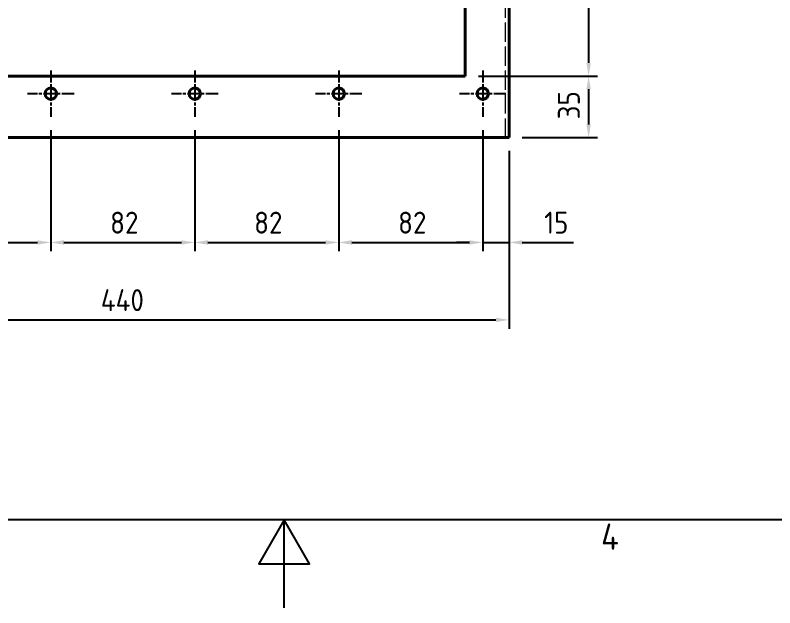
# Model space of a CAD drawing. Header units: millimetres. Extents: x 0 to 2970, y 0 to 2100.
# Drawn here: x 1331.8 to 1764.4, y 0 to 337.3 of the extents above; entities that cross this region are included whole.
import ezdxf

# ---------------------------------------------------------------- set-up
doc = ezdxf.new("R2010")
doc.units = ezdxf.units.MM
doc.header["$LTSCALE"] = 5
doc.linetypes.add('CHAIN', pattern=[0.3543, 0.2362, -0.0295, 0.0591, -0.0295])
doc.linetypes.add('DASHED', pattern=[0.2067, 0.1654, -0.0413])
doc.layers.get('0').update_dxf_attribs({"color": 3, "lineweight": 25})
for name, color, linetype, lineweight in [('가려진 것(ISO)', 2, 'DASHED', 18), ('가시적인 것(ISO)', 3, 'Continuous', 40), ('경계(ISO)', 7, 'Continuous', 25), ('중심 표식(ISO)', 1, 'Continuous', 25), ('치수(ISO)', 2, 'Continuous', 25)]:
    doc.layers.add(name, color=color, linetype=linetype, lineweight=lineweight)
doc.styles.add('문자 텍스트_M2B', font='isocp.shx')
doc.styles.add('치수 텍스트_PSTEK_POSCO', font='isocp.shx')
doc.dimstyles.new('치수_PSTEK_POSCO', dxfattribs={"dimscale": 5, "dimtxt": 2.5, "dimasz": 1.5, "dimexe": 1, "dimexo": 1.5, "dimgap": 1, "dimtad": 1, "dimrnd": 1e-08, "dimdsep": 46, "dimtxsty": '치수 텍스트_PSTEK_POSCO', "dimcen": 0.09, "dimdle": 10, "dimclrd": 7, "dimclre": 7, "dimclrt": 2, "dimadec": 1, "dimazin": 2, "dimtfac": 1, "dimtmove": 0, "dimatfit": 3, "dimfxl": 0, "dimtolj": 1, "dimlwd": -1, "dimlwe": -1, "dimarcsym": 0})

# ---------------------------------------------------------------- blocks, each defined once
blk = doc.blocks.new('경계 Default Border')
at = {"layer": '경계(ISO)', "flags": 128}
for points in [[(10, 10), (10, 410), (584, 410), (584, 10), (10, 10)], [(297, 0), (297, 10), (294.113, 5), (299.887, 5), (297, 10)]]:
    blk.add_lwpolyline(points, dxfattribs=at)
at = {"layer": '경계(ISO)', "color": 2, "insert": (333.098, 6.6), "char_height": 3, "attachment_point": 7, "style": '문자 텍스트_M2B'}
blk.add_mtext('4', dxfattribs=at)
blk = doc.blocks.new('*D27')
at = {"layer": 'Defpoints', "color": 0, "transparency": 16777216}
for p in [(1588.09, 302.65), (1613.09, 267.65), (1658.4, 267.65)]:
    blk.add_point(p, dxfattribs=at)
at = {"layer": '치수(ISO)', "color": 7, "transparency": 16777216}
for p, q in [((1595.59, 302.65), (1663.4, 302.65)), ((1658.4, 295.15), (1658.4, 275.15)), ((1620.59, 267.65), (1663.4, 267.65))]:
    blk.add_line(p, q, dxfattribs=at)
for points in [[(1657.15, 295.15), (1659.65, 295.15), (1658.4, 302.65)], [(1657.15, 275.15), (1659.65, 275.15), (1658.4, 267.65)]]:
    blk.add_solid(points, dxfattribs=at)
at = {"layer": '치수(ISO)', "color": 2, "transparency": 16777216, "insert": (1647.15, 278.02), "char_height": 12.5, "attachment_point": 4, "rotation": 90, "style": '치수 텍스트_PSTEK_POSCO'}
blk.add_mtext('\\A1;35', dxfattribs=at)
blk = doc.blocks.new('*D28')
at = {"layer": 'Defpoints', "color": 0, "transparency": 16777216}
for p in [(1588.09, 412.65), (1588.09, 302.65), (1658.4, 302.65)]:
    blk.add_point(p, dxfattribs=at)
at = {"layer": '치수(ISO)', "color": 7, "transparency": 16777216}
for p, q in [((1595.59, 412.65), (1663.4, 412.65)), ((1658.4, 405.15), (1658.4, 310.15)), ((1595.59, 302.65), (1663.4, 302.65))]:
    blk.add_line(p, q, dxfattribs=at)
for points in [[(1657.15, 405.15), (1659.65, 405.15), (1658.4, 412.65)], [(1657.15, 310.15), (1659.65, 310.15), (1658.4, 302.65)]]:
    blk.add_solid(points, dxfattribs=at)
at = {"layer": '치수(ISO)', "color": 2, "transparency": 16777216, "insert": (1647.15, 348.9), "char_height": 12.5, "attachment_point": 4, "rotation": 90, "style": '치수 텍스트_PSTEK_POSCO'}
blk.add_mtext('\\A1;110', dxfattribs=at)
blk = doc.blocks.new('*D30')
at = {"layer": 'Defpoints', "color": 0, "transparency": 16777216}
for p in [(1173.09, 267.65), (1613.09, 267.65), (1613.09, 163.89)]:
    blk.add_point(p, dxfattribs=at)
at = {"layer": '치수(ISO)', "color": 7, "transparency": 16777216}
for p, q in [((1173.09, 260.15), (1173.09, 158.89)), ((1613.09, 260.15), (1613.09, 158.89)), ((1180.59, 163.89), (1605.59, 163.89))]:
    blk.add_line(p, q, dxfattribs=at)
for points in [[(1180.59, 165.14), (1180.59, 162.64), (1173.09, 163.89)], [(1605.59, 165.14), (1605.59, 162.64), (1613.09, 163.89)]]:
    blk.add_solid(points, dxfattribs=at)
at = {"layer": '치수(ISO)', "color": 2, "transparency": 16777216, "insert": (1380.58, 175.14), "char_height": 12.5, "attachment_point": 4, "style": '치수 텍스트_PSTEK_POSCO'}
blk.add_mtext('\\A1;440', dxfattribs=at)
blk = doc.blocks.new('*D42')
at = {"layer": 'Defpoints', "color": 0, "transparency": 16777216}
for p in [(1270.09, 279.4), (1352.09, 279.4), (1352.09, 207.98)]:
    blk.add_point(p, dxfattribs=at)
at = {"layer": '치수(ISO)', "color": 7, "transparency": 16777216}
for p, q in [((1270.09, 271.9), (1270.09, 202.98)), ((1352.09, 271.9), (1352.09, 202.98)), ((1277.59, 207.98), (1344.59, 207.98))]:
    blk.add_line(p, q, dxfattribs=at)
for points in [[(1277.59, 209.23), (1277.59, 206.73), (1270.09, 207.98)], [(1344.59, 209.23), (1344.59, 206.73), (1352.09, 207.98)]]:
    blk.add_solid(points, dxfattribs=at)
at = {"layer": '치수(ISO)', "color": 2, "transparency": 16777216, "insert": (1303.89, 219.23), "char_height": 12.5, "attachment_point": 4, "style": '치수 텍스트_PSTEK_POSCO'}
blk.add_mtext('\\A1;82', dxfattribs=at)
blk = doc.blocks.new('*D43')
at = {"layer": 'Defpoints', "color": 0, "transparency": 16777216}
for p in [(1352.09, 279.4), (1434.09, 279.4), (1434.09, 207.98)]:
    blk.add_point(p, dxfattribs=at)
at = {"layer": '치수(ISO)', "color": 7, "transparency": 16777216}
for p, q in [((1352.09, 271.9), (1352.09, 202.98)), ((1434.09, 271.9), (1434.09, 202.98)), ((1359.59, 207.98), (1426.59, 207.98))]:
    blk.add_line(p, q, dxfattribs=at)
for points in [[(1359.59, 209.23), (1359.59, 206.73), (1352.09, 207.98)], [(1426.59, 209.23), (1426.59, 206.73), (1434.09, 207.98)]]:
    blk.add_solid(points, dxfattribs=at)
at = {"layer": '치수(ISO)', "color": 2, "transparency": 16777216, "insert": (1385.89, 219.23), "char_height": 12.5, "attachment_point": 4, "style": '치수 텍스트_PSTEK_POSCO'}
blk.add_mtext('\\A1;82', dxfattribs=at)
blk = doc.blocks.new('*D44')
at = {"layer": 'Defpoints', "color": 0, "transparency": 16777216}
for p in [(1434.09, 279.4), (1516.09, 279.4), (1516.09, 207.98)]:
    blk.add_point(p, dxfattribs=at)
at = {"layer": '치수(ISO)', "color": 7, "transparency": 16777216}
for p, q in [((1434.09, 271.9), (1434.09, 202.98)), ((1516.09, 271.9), (1516.09, 202.98)), ((1441.59, 207.98), (1508.59, 207.98))]:
    blk.add_line(p, q, dxfattribs=at)
for points in [[(1441.59, 209.23), (1441.59, 206.73), (1434.09, 207.98)], [(1508.59, 209.23), (1508.59, 206.73), (1516.09, 207.98)]]:
    blk.add_solid(points, dxfattribs=at)
at = {"layer": '치수(ISO)', "color": 2, "transparency": 16777216, "insert": (1467.89, 219.23), "char_height": 12.5, "attachment_point": 4, "style": '치수 텍스트_PSTEK_POSCO'}
blk.add_mtext('\\A1;82', dxfattribs=at)
blk = doc.blocks.new('*D45')
at = {"layer": 'Defpoints', "color": 0, "transparency": 16777216}
for p in [(1516.09, 279.4), (1598.09, 279.4), (1598.09, 207.98)]:
    blk.add_point(p, dxfattribs=at)
at = {"layer": '치수(ISO)', "color": 7, "transparency": 16777216}
for p, q in [((1516.09, 271.9), (1516.09, 202.98)), ((1598.09, 271.9), (1598.09, 202.98)), ((1523.59, 207.98), (1590.59, 207.98))]:
    blk.add_line(p, q, dxfattribs=at)
for points in [[(1523.59, 209.23), (1523.59, 206.73), (1516.09, 207.98)], [(1590.59, 209.23), (1590.59, 206.73), (1598.09, 207.98)]]:
    blk.add_solid(points, dxfattribs=at)
at = {"layer": '치수(ISO)', "color": 2, "transparency": 16777216, "insert": (1549.89, 219.23), "char_height": 12.5, "attachment_point": 4, "style": '치수 텍스트_PSTEK_POSCO'}
blk.add_mtext('\\A1;82', dxfattribs=at)
blk = doc.blocks.new('*D46')
at = {"layer": 'Defpoints', "color": 0, "transparency": 16777216}
for p in [(1598.09, 279.4), (1613.09, 267.65), (1613.09, 207.98)]:
    blk.add_point(p, dxfattribs=at)
at = {"layer": '치수(ISO)', "color": 7, "transparency": 16777216}
for p, q in [((1598.09, 271.9), (1598.09, 202.98)), ((1613.09, 260.15), (1613.09, 202.98)), ((1590.59, 207.98), (1583.09, 207.98)), ((1598.09, 207.98), (1613.09, 207.98)), ((1620.59, 207.98), (1649.85, 207.98))]:
    blk.add_line(p, q, dxfattribs=at)
for points in [[(1590.59, 209.23), (1590.59, 206.73), (1598.09, 207.98)], [(1620.59, 209.23), (1620.59, 206.73), (1613.09, 207.98)]]:
    blk.add_solid(points, dxfattribs=at)
at = {"layer": '치수(ISO)', "color": 2, "transparency": 16777216, "insert": (1633.09, 219.23), "char_height": 12.5, "attachment_point": 4, "style": '치수 텍스트_PSTEK_POSCO'}
blk.add_mtext('\\A1;15', dxfattribs=at)

msp = doc.modelspace()

# ---------------------------------------------------------------- linework, layer by layer
at = {"layer": '가려진 것(ISO)', "ltscale": 13.200636}
msp.add_line((1611.086, 267.655), (1611.086, 458.655), dxfattribs=at)
at = {"layer": '가시적인 것(ISO)'}
for p, q in [((1613.086, 267.655), (1613.086, 460.655)), ((1588.086, 412.655), (1588.086, 302.655)), ((1588.086, 302.655), (1198.086, 302.655)), ((1173.086, 267.655), (1613.086, 267.655))]:
    msp.add_line(p, q, dxfattribs=at)
for centre in [(1352.086, 292.655), (1434.086, 292.655), (1516.086, 292.655), (1598.086, 292.655)]:
    msp.add_circle(centre, 3.25, dxfattribs=at)
at = {"layer": '중심 표식(ISO)', "linetype": 'CHAIN', "ltscale": 5.889299}
for p, q in [((1352.086, 305.905), (1352.086, 279.405)), ((1434.086, 305.905), (1434.086, 279.405)), ((1516.086, 305.905), (1516.086, 279.405)), ((1598.086, 305.905), (1598.086, 279.405)), ((1365.336, 292.655), (1338.836, 292.655)), ((1447.336, 292.655), (1420.836, 292.655)), ((1529.336, 292.655), (1502.836, 292.655)), ((1611.336, 292.655), (1584.836, 292.655))]:
    msp.add_line(p, q, dxfattribs=at)

# ---------------------------------------------------------------- block references
at = {"xscale": 5, "yscale": 5, "zscale": 5}
msp.add_blockref('경계 Default Border', (0, 0), dxfattribs=at)

# ---------------------------------------------------------------- dimensions: what is measured, and where the dimension line sits
at = {"layer": '치수(ISO)', "color": 7}
for base, p1, p2, angle, override, picture, middle in [((1658.396, 302.655), (1588.086, 412.655), (1588.086, 302.655), 90, {"dimdec": 2, "dimtp": 0, "dimtm": 0, "dimtdec": 2, "dimtofl": 0, "dimatfit": 1}, '*D28', (1658.396, 357.655)), ((1658.396, 267.655), (1588.086, 302.655), (1613.086, 267.655), 90, {"dimdec": 2, "dimtp": 0, "dimtm": 0, "dimtdec": 2, "dimtofl": 0, "dimatfit": 1}, '*D27', (1658.396, 285.155)), ((1352.086, 207.977), (1270.086, 279.405), (1352.086, 279.405), 180, {"dimdec": 2, "dimtp": 0, "dimtm": 0, "dimtdec": 2, "dimtofl": 0, "dimatfit": 1}, '*D42', (1311.136, 207.977)), ((1434.086, 207.977), (1352.086, 279.405), (1434.086, 279.405), 180, {"dimdec": 2, "dimtp": 0, "dimtm": 0, "dimtdec": 2, "dimtofl": 0, "dimatfit": 1}, '*D43', (1393.136, 207.977)), ((1516.086, 207.977), (1434.086, 279.405), (1516.086, 279.405), 180, {"dimdec": 2, "dimtp": 0, "dimtm": 0, "dimtdec": 2, "dimtofl": 0, "dimatfit": 1}, '*D44', (1475.136, 207.977)), ((1598.086, 207.977), (1516.086, 279.405), (1598.086, 279.405), 180, {"dimdec": 2, "dimtp": 0, "dimtm": 0, "dimtdec": 2, "dimtofl": 0, "dimatfit": 1}, '*D45', (1557.136, 207.977)), ((1613.086, 207.977), (1598.086, 279.405), (1613.086, 267.655), 180, {"dimdec": 2, "dimtp": 0, "dimtm": 0, "dimtdec": 2, "dimtofl": 1, "dimatfit": 1}, '*D46', (1638.97, 207.977))]:
    dim = msp.add_linear_dim(base=base, p1=p1, p2=p2, angle=angle, dimstyle='치수_PSTEK_POSCO', override=override, dxfattribs=at)
    dim.commit()
    dim.dimension.update_dxf_attribs({"geometry": picture, "text_midpoint": middle, "dimtype": 160})
dim = msp.add_linear_dim(base=(1613.086, 163.892), p1=(1173.086, 267.655), p2=(1613.086, 267.655), dimstyle='치수_PSTEK_POSCO', override={"dimdec": 2, "dimtp": 0, "dimtm": 0, "dimtdec": 2, "dimtofl": 0, "dimatfit": 1}, dxfattribs=at)
dim.commit()
dim.dimension.update_dxf_attribs({"geometry": '*D30', "text_midpoint": (1393.086, 163.892), "dimtype": 160})

doc.saveas('drawing.dxf')
